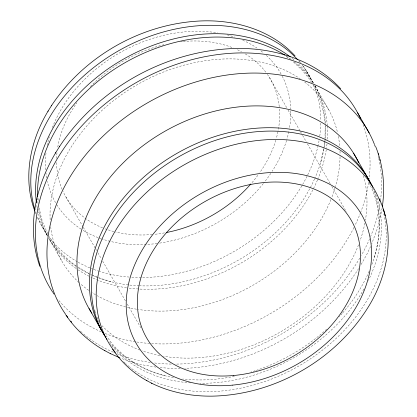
<?xml version="1.0" encoding="UTF-8"?>
<svg xmlns="http://www.w3.org/2000/svg" width="417" height="417" viewBox="0 0 417 417"><rect width="100%" height="100%" fill="white"/><g stroke="black" fill="none" stroke-linecap="round" stroke-linejoin="round"><path stroke-width="0.31" stroke-dasharray="2.08 1.56" d="M324.994 139.304L325.161 125.6M324.916 140.576L324.702 142.338M324.629 142.979L323.884 148.337M323.785 148.921L320.485 163.13L320.61 162.682M382.113 208.093L379.684 220.301L377.693 227.562L371.782 243.726M374.466 256.716L374.33 257.159L377.182 245.67L377.109 246.025L378.125 240.041L379.126 228.876L379.178 223.204L378.37 212.389L376.306 201.646M370.588 246.494L366.913 254.203L360.835 265.04M358.646 268.605C321.069 326.949 254.026 365.422 184.689 368.388M180.3 368.524L172.388 368.461L160.17 367.606M155.963 367.122L143.62 365.047L136.792 363.426L129.583 361.357L120.242 357.989M163.886 375.477L164.543 375.644L153.466 372.157L148.025 369.978L137.871 364.938M110.036 281.449L110.687 281.621L97.437 277.263M96.895 277.044L91.839 274.871M88.92 273.521L76.754 266.343M133.033 362.029L138.006 365.021M76.238 265.994L70.317 261.574L62.399 254.292L55.492 246.218L49.102 236.371M133.169 362.107L124.167 355.597L116.353 348.419L112.715 344.426L106.252 335.867M286.182 56.425L289.685 58.959M293.406 61.909L302.612 70.65L309.169 78.797L312.124 83.254M299.072 60.538L299.573 61.195M299.932 61.674L300.657 62.633M310.071 77.234L302.831 65.505L303.326 66.261M305.807 69.999L306.307 70.754M313.016 84.797L317.186 92.673L320.97 102.415L323.649 112.939L325.078 123.734M306.823 71.615L313.594 83.395M315.07 86.006L329.305 110.818M269.319 77.333L286.901 108.003M288.058 110.057L300.151 131.131M300.475 131.699L301.444 133.388M302.601 135.442L306.292 141.853M307.449 143.907L330.201 183.6M331.817 186.42L346.355 211.81M65.85 196.845L82.973 226.749M83.296 227.312L95.576 248.751M95.9 249.314L96.546 250.445M97.839 252.697L101.394 258.905M102.686 261.162L125.626 301.22M127.242 304.04L140.81 327.736M47.35 235.772L41.836 226.097L37.379 217.273M49.592 239.692L62.097 261.522M47.694 233.755L43.008 222.97L41.366 217.83L39.146 207.927M368.909 182.443L373.059 191.507L374.852 196.584M96.864 316.993L98.808 322.002M35.445 212.634L35.883 213.754M95.222 311.853L95.587 312.995M374.815 196.438L376.348 201.786M94.815 310.238L95.112 311.41M38.051 198.299L38.328 202.01M267.37 74.362A118.001 89.056 -29.8 0 1 279.354 107.805M279.458 109.035A118.001 89.056 -29.8 0 1 278.045 131.167M277.93 131.73A118.001 89.056 -29.8 0 1 276.299 138.496M275.804 140.19A118.001 89.056 -29.8 0 1 259.728 172.701M257.836 175.322A118.001 89.056 -29.8 0 1 251.289 183.48M164.486 232.884A118.001 89.056 -29.8 0 1 154.28 234.328M152.351 234.51A118.001 89.056 -29.8 0 1 115.53 231.982M113.825 231.55A118.001 89.056 -29.8 0 1 107.701 229.72M107.159 229.532A118.001 89.056 -29.8 0 1 105.001 228.761M102.577 227.823A118.001 89.056 -29.8 0 1 63.113 191.591M62.149 189.422A118.001 89.056 -29.8 0 1 56.571 162.27M56.608 158.507A118.001 89.056 -29.8 0 1 56.993 152.799M57.781 147.039A118.001 89.056 -29.8 0 1 76.879 102.728M90.333 86.606A118.001 89.056 -29.8 0 1 163.964 44.702M180.665 41.768A118.001 89.056 -29.8 0 1 182.599 41.564M183.24 41.502A118.001 89.056 -29.8 0 1 233.358 48.012M237.497 49.8A118.001 89.056 -29.8 0 1 241.485 51.776M245.316 53.939A118.001 89.056 -29.8 0 1 266.682 73.392M282.252 76.222A129.802 97.964 -29.8 0 1 290.758 109.113M290.811 110.912A129.802 97.964 -29.8 0 1 289.273 129.249M288.788 131.725A129.802 97.964 -29.8 0 1 286.938 139.169M286.573 140.414A129.802 97.964 -29.8 0 1 272.165 171.298M270.795 173.389A129.802 97.964 -29.8 0 1 263.711 183.094M263.309 183.595A129.802 97.964 -29.8 0 1 159.685 243.106M157.157 243.465A129.802 97.964 -29.8 0 1 101.659 238.894M101.06 238.691A129.802 97.964 -29.8 0 1 98.688 237.841M98.099 237.617A129.802 97.964 -29.8 0 1 82.686 230.106M81.164 229.152A129.802 97.964 -29.8 0 1 56.967 204.966M55.623 202.73A129.802 97.964 -29.8 0 1 47.35 181.426M46.668 177.996A129.802 97.964 -29.8 0 1 45.917 172.763M45.646 169.818A129.802 97.964 -29.8 0 1 46.037 152.877M47.199 145.47A129.802 97.964 -29.8 0 1 49.295 136.786M52.391 127.56A129.802 97.964 -29.8 0 1 217.33 32.828M227.218 34.887A129.802 97.964 -29.8 0 1 234.573 37.061M242.746 40.22A129.802 97.964 -29.8 0 1 257.065 48.117M260.901 50.895A129.802 97.964 -29.8 0 1 263.648 53.1M266.275 55.409A129.802 97.964 -29.8 0 1 281.72 75.216M304.697 82.076A153.399 115.775 -29.8 0 1 337.562 132.752M338.323 136.338A153.399 115.775 -29.8 0 1 339.782 147.363M339.991 151.116A153.399 115.775 -29.8 0 1 340.058 154.269M340.043 156.808A153.399 115.775 -29.8 0 1 335.383 186.696M335.039 187.869A153.399 115.775 -29.8 0 1 331.609 197.825M330.916 199.576A153.399 115.775 -29.8 0 1 138.402 309.492M136.541 309.2A153.399 115.775 -29.8 0 1 126.236 307.084M125.642 306.938A153.399 115.775 -29.8 0 1 97.151 295.674M95.503 294.725A153.399 115.775 -29.8 0 1 92.277 292.744M88.639 290.3A153.399 115.775 -29.8 0 1 80.403 283.805M79.037 282.575A153.399 115.775 -29.8 0 1 50.551 225.409M50.134 219.811A153.399 115.775 -29.8 0 1 138.673 83.869A153.399 115.775 -29.8 0 1 300.162 78.797M382.978 210.403A153.399 115.775 -29.8 0 1 383.286 211.575M383.859 213.947A153.399 115.775 -29.8 0 1 302.711 363.718A153.399 115.775 -29.8 0 1 129.849 367.174M129.369 366.783A153.399 115.775 -29.8 0 1 125.647 363.582M125.194 363.171A153.399 115.775 -29.8 0 1 123.422 361.497M374.497 191.148A153.399 115.775 -29.8 0 1 368.399 280.479M363.89 289.07A153.399 115.775 -29.8 0 1 199.889 383.296M190.48 382.895A153.399 115.775 -29.8 0 1 110.505 344.134M302.252 65.182A153.399 115.775 -29.8 0 1 312.474 82.06M313.912 85.365A153.399 115.775 -29.8 0 1 320.824 120.685M320.809 123.224A153.399 115.775 -29.8 0 1 319.797 136.067M319.047 140.8A153.399 115.775 -29.8 0 1 318.234 144.897M318.103 145.486A153.399 115.775 -29.8 0 1 302.117 185.346M301.814 185.862A153.399 115.775 -29.8 0 1 131.178 277.201M129.254 277.065A153.399 115.775 -29.8 0 1 99.986 271.55M99.413 271.368A153.399 115.775 -29.8 0 1 93.757 269.429M93.205 269.22A153.399 115.775 -29.8 0 1 77.916 262.095M77.364 261.782A153.399 115.775 -29.8 0 1 48.82 236.924M47.402 234.99A153.399 115.775 -29.8 0 1 37.593 217.179M36.097 213.243A153.399 115.775 -29.8 0 1 35.508 211.528M298.41 60.538A153.399 115.775 -29.8 0 1 300.756 63.295M315.038 85.86A153.399 115.775 -29.8 0 1 327.282 125.538M327.329 126.158A153.399 115.775 -29.8 0 1 327.366 139.445M326.996 143.943A153.399 115.775 -29.8 0 1 326.532 147.821M326.266 149.635A153.399 115.775 -29.8 0 1 317.691 179.498M317.446 180.076A153.399 115.775 -29.8 0 1 313.115 189.328M312.818 189.902A153.399 115.775 -29.8 0 1 129.02 288.1M126.523 287.756A153.399 115.775 -29.8 0 1 90.89 277.107M89.155 276.252A153.399 115.775 -29.8 0 1 78.203 269.888M76.139 268.475A153.399 115.775 -29.8 0 1 48.711 238.128M47.043 234.948A153.399 115.775 -29.8 0 1 38.588 207.88M38.051 203.585A153.399 115.775 -29.8 0 1 37.66 198.607M286.62 56.269A153.399 115.775 -29.8 0 1 291.207 59.501M294.611 62.164A153.399 115.775 -29.8 0 1 314.105 84.323M315.158 86.157A153.399 115.775 -29.8 0 1 325.479 124.052M325.515 124.678A153.399 115.775 -29.8 0 1 325.255 138.653M325.197 139.299A153.399 115.775 -29.8 0 1 325.072 140.586M325.005 141.227A153.399 115.775 -29.8 0 1 324.254 146.857M323.853 149.197A153.399 115.775 -29.8 0 1 314.767 178.46M314.507 179.044A153.399 115.775 -29.8 0 1 139.857 285.801M139.21 285.775A153.399 115.775 -29.8 0 1 98.568 277.826M98.011 277.618A153.399 115.775 -29.8 0 1 90.718 274.574M90.135 274.303A153.399 115.775 -29.8 0 1 77.854 267.558M76.28 266.526A153.399 115.775 -29.8 0 1 48.898 238.388M47.668 236.335A153.399 115.775 -29.8 0 1 38.03 211.747M37.17 207.557A153.399 115.775 -29.8 0 1 36.576 203.913M292.213 58.416A153.399 115.775 -29.8 0 1 294.569 60.392M298.619 64.109A153.399 115.775 -29.8 0 1 313.714 83.536M372.574 187.791A153.399 115.775 -29.8 0 1 371.703 264.915M369.123 271.331A153.399 115.775 -29.8 0 1 342.592 312.995M342.18 313.464A153.399 115.775 -29.8 0 1 339.261 316.727M326.678 329.206A153.399 115.775 -29.8 0 1 255.783 370.546M255.178 370.744A153.399 115.775 -29.8 0 1 250.914 372.094M234.385 376.322A153.399 115.775 -29.8 0 1 182.834 379.001M173.508 377.614A153.399 115.775 -29.8 0 1 108.957 341.252M363.082 124.73A177.001 133.586 -29.8 0 1 369.102 179.023M368.592 182.688A177.001 133.586 -29.8 0 1 360.83 211.888M360.616 212.446A177.001 133.586 -29.8 0 1 355.049 225.295M353.955 227.51A177.001 133.586 -29.8 0 1 151.611 343.592M149.76 343.467A177.001 133.586 -29.8 0 1 136.422 341.935M135.233 341.742A177.001 133.586 -29.8 0 1 104.589 333.256M101.18 331.823A177.001 133.586 -29.8 0 1 57.739 299.067M363.426 175.646A153.399 115.775 -29.8 0 1 365.412 220.228M364.875 223.152A153.399 115.775 -29.8 0 1 360.053 240.75M358.537 244.842A153.399 115.775 -29.8 0 1 163.469 356.217M159.784 355.56A153.399 115.775 -29.8 0 1 142.155 350.833M139.919 350.03A153.399 115.775 -29.8 0 1 102.04 325.766M378.219 156.25A177.001 133.586 -29.8 0 1 378.672 158.095M378.813 158.71A177.001 133.586 -29.8 0 1 380.481 200.395M380.033 203.449A177.001 133.586 -29.8 0 1 370.593 236.522M369.65 238.764A177.001 133.586 -29.8 0 1 361.383 255.355M359.814 258.076A177.001 133.586 -29.8 0 1 175.02 364.088M171.241 364.067A177.001 133.586 -29.8 0 1 153.972 362.91M150.355 362.441A177.001 133.586 -29.8 0 1 116.703 353.637M113.283 352.219A177.001 133.586 -29.8 0 1 82.316 332.865M81.836 332.448A177.001 133.586 -29.8 0 1 79.032 329.873"/><path stroke-width="0.63" d="M382.316 206.874C385.204 186.774 383.348 165.877 375.826 146.946M48.163 110.979L47.934 111.349C30.212 140.717 22.502 178.095 34.793 210.955M55.727 152.653L55.497 153.023C48.132 165.486 42.226 178.836 38.359 192.795C32.307 214.5 31.489 237.898 37.671 259.671M51.39 105.803L51.604 105.454C84.5 55.888 141.999 23.331 201.474 20.928L201.891 20.918C235.772 19.682 271.67 30.311 295.027 55.873M59.49 146.617L59.704 146.268C97.734 88.967 164.204 51.327 232.957 48.554L233.374 48.544C272.4 47.121 313.782 59.308 340.689 88.769M47.934 111.349L51.604 105.454M55.497 153.023L59.704 146.268M119.674 357.76L110.203 353.517M151.407 383.087C170.063 392.418 191.095 396.343 211.857 396.15L212.289 396.14C273.979 394.863 334.074 360.825 367.158 308.794L367.382 308.434C387.774 276.507 395.858 234.177 379.293 198.893M65.714 314.736C75.654 329.649 89.274 342.018 104.922 350.718M112.658 349.274C121.342 362.295 133.226 373.116 146.909 380.705M104.359 350.421L110.755 353.804M146.346 380.408L151.96 383.379M357.65 112.84L369.191 132.987M353.533 153.169L368.732 179.659M89.019 308.538L101.524 330.363M37.879 260.39L39.792 266.364M378.219 153.607L378.433 154.332M379.955 159.648L380.163 160.368M385.23 215.693L383.52 209.735M105.631 337.301A153.399 115.775 -29.8 0 1 180.368 155.875A153.399 115.775 -29.8 0 1 372.803 187.301M106.955 339.297A153.399 115.775 -29.8 0 1 106.283 338.302M115.316 352.532A153.399 115.775 -29.8 0 1 183.793 165.054A153.399 115.775 -29.8 0 1 379.976 201.218M34.955 209.803A153.399 115.775 -29.8 0 1 118.402 50.874A153.399 115.775 -29.8 0 1 297.602 59.636M36.409 202.688A153.399 115.775 -29.8 0 1 122.869 59.464A153.399 115.775 -29.8 0 1 290.274 56.889M37.582 196.725A153.399 115.775 -29.8 0 1 125.136 62.628A153.399 115.775 -29.8 0 1 285.04 55.242M52.61 292.015A177.001 133.586 -29.8 0 1 137.693 81.742A177.001 133.586 -29.8 0 1 360.424 118.407M54.012 294.068A177.001 133.586 -29.8 0 1 52.954 292.531M65.552 314.22A177.001 133.586 -29.8 0 1 151.392 100.69A177.001 133.586 -29.8 0 1 374.398 144.298M374.622 144.881A177.001 133.586 -29.8 0 1 375.274 146.638M71.667 322.117A177.001 133.586 -29.8 0 1 70.859 321.158M67.752 317.243A177.001 133.586 -29.8 0 1 66.272 315.236M91.86 313.115A153.399 115.775 -29.8 0 1 165.596 130.881A153.399 115.775 -29.8 0 1 358.636 162.661M104.359 334.945A153.399 115.775 -29.8 0 1 178.095 152.711A153.399 115.775 -29.8 0 1 371.135 184.486M250.904 183.923A118.001 89.056 -29.8 0 1 166.216 232.561M232.264 385.152A129.802 97.964 -29.8 0 0 362.503 216.267A129.802 97.964 -29.8 0 0 151.929 235.673A129.802 97.964 -29.8 0 0 232.264 385.152M233.77 375.498A118.001 89.056 -29.8 0 0 352.172 221.964A118.001 89.056 -29.8 0 0 160.743 239.608A118.001 89.056 -29.8 0 0 233.77 375.498"/></g></svg>
